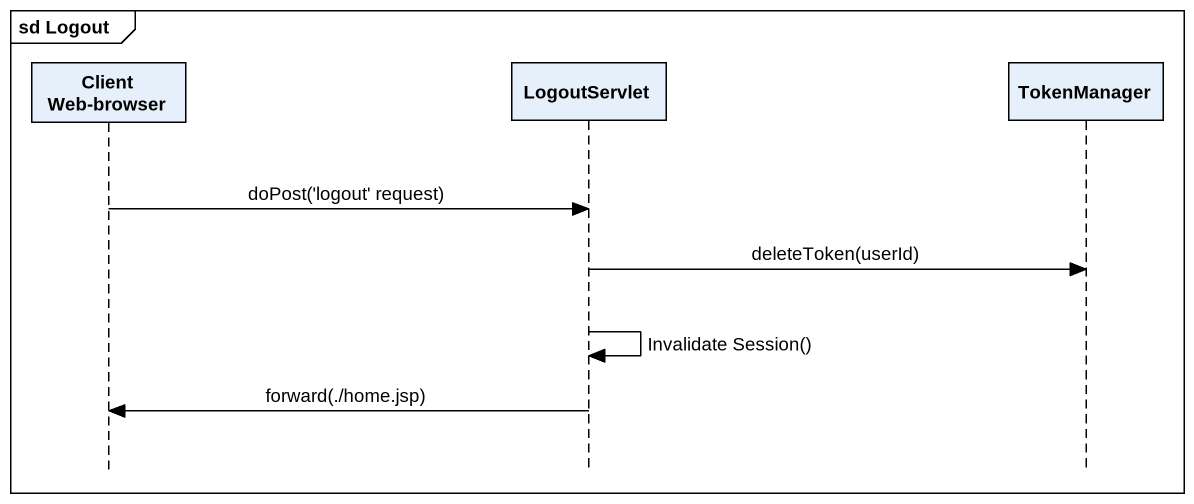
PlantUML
@startuml
mainframe sd Logout
hide footbox
participant "Client Web-browser" as Client_Web_browser
participant LogoutServlet
participant TokenManager

Client_Web_browser -> LogoutServlet : doPost('logout' request)
LogoutServlet -> TokenManager : deleteToken(userId)
LogoutServlet -> LogoutServlet : Invalidate Session()
LogoutServlet -> Client_Web_browser : forward(./home.jsp)
@enduml
